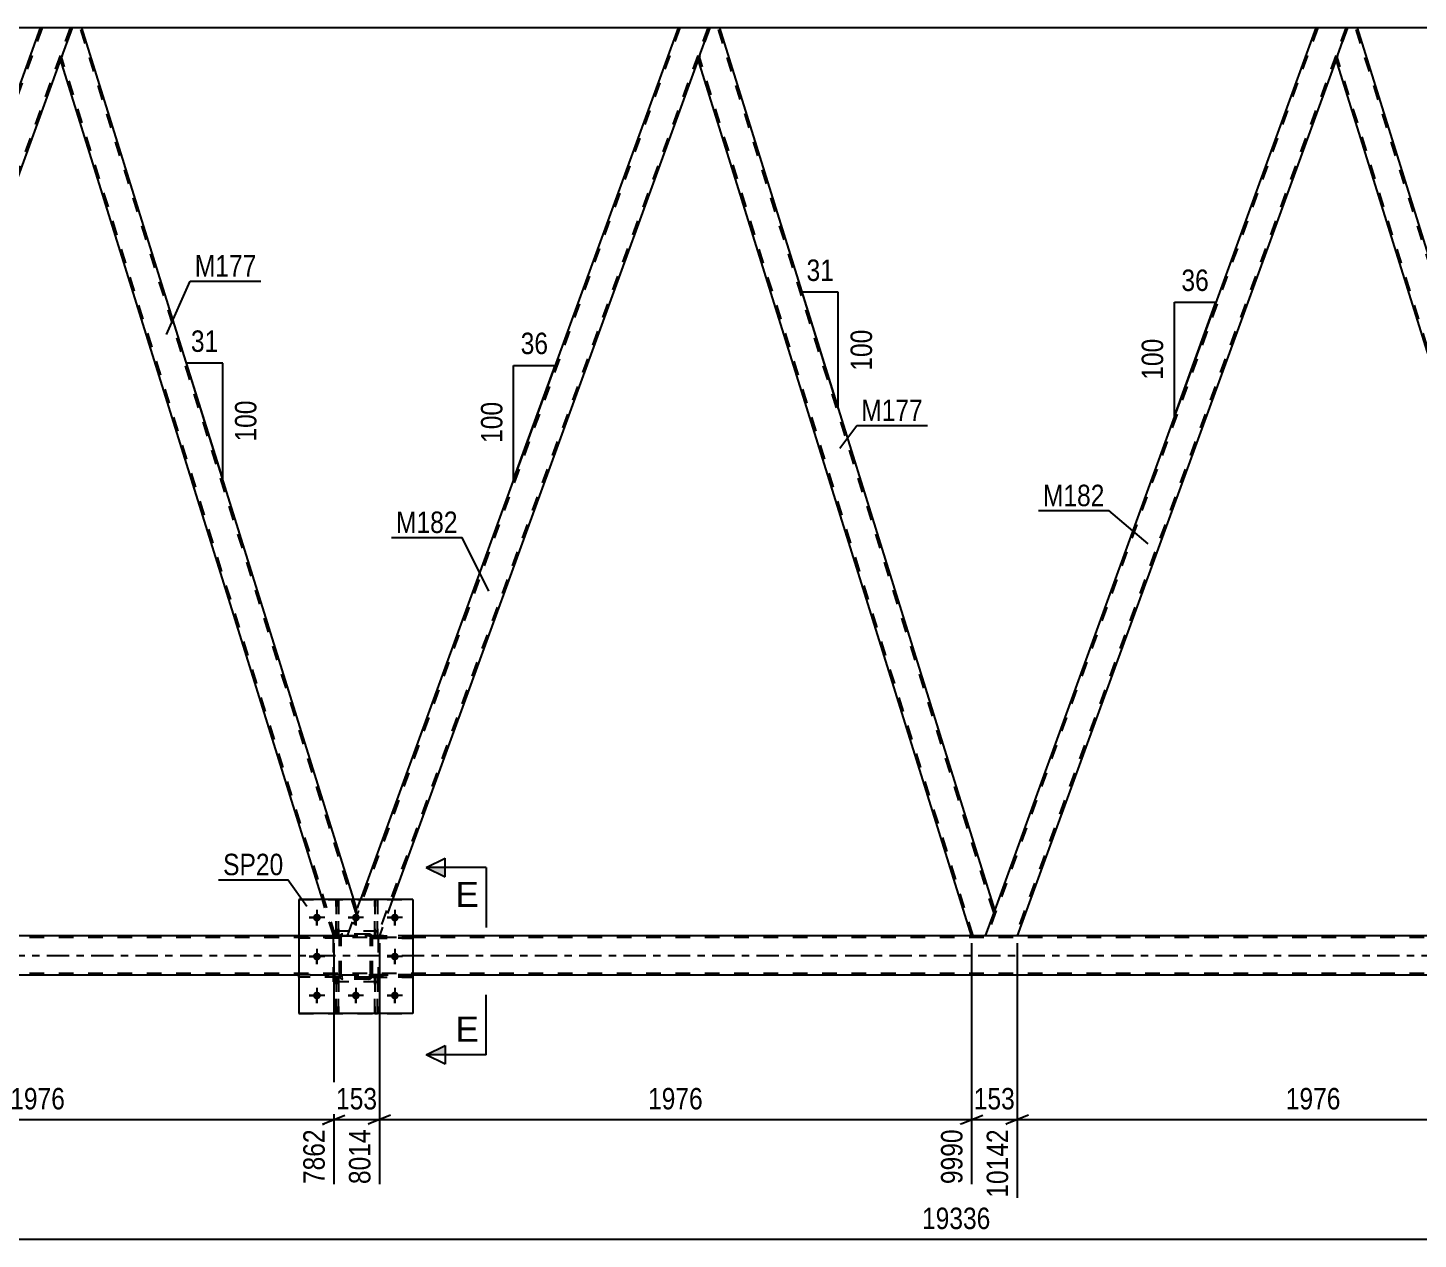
# Model space of a CAD drawing. Header units: millimetres. Extents: x 0 to 841, y 0 to 594.
# Drawn here: x 301.1 to 486.7, y 303.7 to 465.4 of the extents above; entities that cross this region are included whole.
import ezdxf

# ---------------------------------------------------------------- set-up
doc = ezdxf.new("R2010")
doc.units = ezdxf.units.MM
doc.linetypes.add('DXK_LINE_DOT2', pattern=[3.9198, 1.9599, -1.9599])
doc.linetypes.add('DXK_LINE_DOT3', pattern=[5.9187, 2.979, -0.9799, 0.9799, -0.9799])
doc.styles.add('Arial', font='ARIAL.TTF', dxfattribs={"height": 0.2})
doc.styles.add('Arial Narrow', font='ARIALN.TTF', dxfattribs={"height": 0.2})

# ---------------------------------------------------------------- blocks, each defined once
blk = doc.blocks.new('Part-814521622-3712 - 3269')
at = {"color": 2, "linetype": 'Continuous'}
for p, q in [((352.45, 349), (337.25, 349)), ((337.25, 349), (337.25, 333.8)), ((352.45, 349), (352.45, 333.8)), ((352.45, 333.8), (337.25, 333.8))]:
    blk.add_line(p, q, dxfattribs=at)
blk = doc.blocks.new('Part-814521622-3485 - 3269')
at = {"color": 7, "linetype": 'DXK_LINE_DOT2'}
for p, q in [((347.05, 343.84), (347.05, 344.16)), ((347.05, 344.16), (352.45, 344.16)), ((352.45, 343.84), (347.05, 343.84)), ((347.65, 343.84), (347.65, 344.16)), ((352.45, 344.16), (352.45, 343.84))]:
    blk.add_line(p, q, dxfattribs=at)
blk = doc.blocks.new('Part-814521622-3488 - 3269')
at = {"color": 7, "linetype": 'DXK_LINE_DOT2'}
for p, q in [((347.72, 338.64), (347.4, 338.64)), ((347.4, 338.64), (347.4, 333.8)), ((347.4, 338.04), (347.72, 338.04)), ((347.72, 333.8), (347.72, 338.64)), ((347.4, 333.8), (347.72, 333.8))]:
    blk.add_line(p, q, dxfattribs=at)
blk = doc.blocks.new('Part-814521622-3499 - 3269')
at = {"color": 7, "linetype": 'DXK_LINE_DOT2'}
for p, q in [((342.2, 344.16), (342.2, 349)), ((342.2, 349), (342.52, 349)), ((342.52, 349), (342.52, 344.16)), ((342.2, 344.76), (342.52, 344.76)), ((342.52, 344.16), (342.2, 344.16))]:
    blk.add_line(p, q, dxfattribs=at)
blk = doc.blocks.new('Part-814521622-3505 - 3269')
at = {"color": 7, "linetype": 'DXK_LINE_DOT2'}
for p, q in [((352.45, 344.16), (347.05, 344.16)), ((347.05, 344.16), (347.05, 343.84)), ((347.05, 343.84), (352.45, 343.84)), ((347.65, 343.84), (347.65, 344.16)), ((352.45, 343.84), (352.45, 344.16))]:
    blk.add_line(p, q, dxfattribs=at)
blk = doc.blocks.new('Part-814521622-3508 - 3269')
at = {"color": 7, "linetype": 'DXK_LINE_DOT2'}
for p, q in [((352.45, 338.96), (347.05, 338.96)), ((347.05, 338.96), (347.05, 338.64)), ((347.05, 338.64), (352.45, 338.64)), ((347.65, 338.64), (347.65, 338.96)), ((352.45, 338.64), (352.45, 338.96))]:
    blk.add_line(p, q, dxfattribs=at)
blk = doc.blocks.new('Part-814521622-3513 - 3269')
at = {"color": 7, "linetype": 'DXK_LINE_DOT2'}
for p, q in [((347.4, 344.16), (347.4, 349)), ((347.4, 349), (347.72, 349)), ((347.72, 349), (347.72, 344.16)), ((347.4, 344.76), (347.72, 344.76)), ((347.72, 344.16), (347.4, 344.16))]:
    blk.add_line(p, q, dxfattribs=at)
blk = doc.blocks.new('Part-814521622-3521 - 3269')
at = {"color": 7, "linetype": 'DXK_LINE_DOT2'}
for p, q in [((347.05, 338.64), (347.05, 338.96)), ((347.05, 338.96), (352.45, 338.96)), ((352.45, 338.64), (347.05, 338.64)), ((347.65, 338.64), (347.65, 338.96)), ((352.45, 338.96), (352.45, 338.64))]:
    blk.add_line(p, q, dxfattribs=at)
blk = doc.blocks.new('Part-814521622-3524 - 3269')
at = {"color": 7, "linetype": 'DXK_LINE_DOT2'}
for p, q in [((342.65, 344.16), (337.25, 344.16)), ((337.25, 343.84), (337.25, 344.16)), ((342.65, 343.84), (337.25, 343.84)), ((342.05, 343.84), (342.05, 344.16)), ((342.65, 344.16), (342.65, 343.84))]:
    blk.add_line(p, q, dxfattribs=at)
blk = doc.blocks.new('Part-814521622-3532 - 3269')
at = {"color": 7, "linetype": 'DXK_LINE_DOT2'}
for p, q in [((347.85, 344.8), (341.85, 344.8)), ((341.85, 338), (341.85, 344.8)), ((347.85, 338), (347.85, 344.8)), ((347.85, 338), (341.85, 338))]:
    blk.add_line(p, q, dxfattribs=at)
blk = doc.blocks.new('Part-814521622-3565 - 3269')
at = {"color": 7, "linetype": 'DXK_LINE_DOT2'}
for p, q in [((342.65, 338.96), (337.25, 338.96)), ((337.25, 338.64), (337.25, 338.96)), ((342.65, 338.64), (337.25, 338.64)), ((342.05, 338.64), (342.05, 338.96)), ((342.65, 338.96), (342.65, 338.64))]:
    blk.add_line(p, q, dxfattribs=at)
blk = doc.blocks.new('Part-814521622-3568 - 3269')
at = {"color": 7, "linetype": 'DXK_LINE_DOT2'}
for p, q in [((342.2, 349), (342.2, 344.16)), ((342.52, 349), (342.2, 349)), ((342.52, 344.16), (342.52, 349)), ((342.2, 344.76), (342.52, 344.76)), ((342.2, 344.16), (342.52, 344.16))]:
    blk.add_line(p, q, dxfattribs=at)
blk = doc.blocks.new('Part-814521622-3571 - 3269')
at = {"color": 7, "linetype": 'DXK_LINE_DOT2'}
for p, q in [((347.4, 349), (347.4, 344.16)), ((347.72, 349), (347.4, 349)), ((347.72, 344.16), (347.72, 349)), ((347.4, 344.76), (347.72, 344.76)), ((347.4, 344.16), (347.72, 344.16))]:
    blk.add_line(p, q, dxfattribs=at)
blk = doc.blocks.new('Part-814521622-3623 - 3269')
at = {"color": 7, "linetype": 'DXK_LINE_DOT2'}
for p, q in [((342.52, 338.64), (342.2, 338.64)), ((342.2, 338.64), (342.2, 333.8)), ((342.2, 338.04), (342.52, 338.04)), ((342.52, 333.8), (342.52, 338.64)), ((342.2, 333.8), (342.52, 333.8))]:
    blk.add_line(p, q, dxfattribs=at)
blk = doc.blocks.new('Part-814521622-3631 - 3269')
at = {"color": 7, "linetype": 'DXK_LINE_DOT2'}
for p, q in [((473.24, 465.4), (429.12, 344.18)), ((476.99, 465.4), (432.87, 344.18)), ((477.24, 465.4), (475.7, 461.15)), ((430.13, 347.65), (428.87, 344.18)), ((433.12, 344.18), (428.87, 344.18))]:
    blk.add_line(p, q, dxfattribs=at)
at = {"color": 2, "linetype": 'Continuous'}
for p, q in [((472.99, 465.4), (430.13, 347.65)), ((477.24, 465.4), (472.99, 465.4)), ((475.7, 461.15), (433.12, 344.18))]:
    blk.add_line(p, q, dxfattribs=at)
blk = doc.blocks.new('Part-814521622-3636 - 3269')
at = {"color": 2, "linetype": 'Continuous'}
for p, q in [((475.7, 461.15), (477.24, 465.4)), ((478.56, 465.4), (477.24, 465.4)), ((515.26, 347.65), (478.56, 465.4)), ((512.16, 344.18), (475.7, 461.15)), ((515.26, 347.65), (514.99, 346.91)), ((514.99, 346.91), (514, 344.18))]:
    blk.add_line(p, q, dxfattribs=at)
at = {"color": 7, "linetype": 'DXK_LINE_DOT2'}
for p, q in [((515.13, 347.28), (478.31, 465.4)), ((512.41, 344.18), (475.83, 461.52)), ((514, 344.18), (512.16, 344.18))]:
    blk.add_line(p, q, dxfattribs=at)
blk = doc.blocks.new('Bolt-814521622-3637 - 3269')
at = {"color": 1, "linetype": 'Continuous'}
for p, q in [((339.65, 347.64), (339.65, 346.95)), ((344.85, 347.64), (344.85, 346.95)), ((350.05, 347.64), (350.05, 346.95)), ((338.61, 346.6), (339.3, 346.6)), ((339.65, 345.56), (339.65, 346.26)), ((340.69, 346.6), (340, 346.6)), ((343.81, 346.6), (344.5, 346.6)), ((344.85, 345.56), (344.85, 346.26)), ((345.89, 346.6), (345.2, 346.6)), ((349.01, 346.6), (349.7, 346.6)), ((350.05, 345.56), (350.05, 346.26)), ((351.09, 346.6), (350.4, 346.6)), ((339.65, 342.44), (339.65, 341.75)), ((350.05, 342.44), (350.05, 341.75)), ((338.61, 341.4), (339.3, 341.4)), ((339.65, 340.36), (339.65, 341.06)), ((340.69, 341.4), (340, 341.4)), ((349.01, 341.4), (349.7, 341.4)), ((350.05, 340.36), (350.05, 341.06)), ((351.09, 341.4), (350.4, 341.4)), ((338.61, 336.2), (339.3, 336.2)), ((339.65, 337.24), (339.65, 336.55)), ((340.69, 336.2), (340, 336.2)), ((343.81, 336.2), (344.5, 336.2)), ((344.85, 337.24), (344.85, 336.55)), ((345.89, 336.2), (345.2, 336.2)), ((349.01, 336.2), (349.7, 336.2)), ((350.05, 337.24), (350.05, 336.55)), ((351.09, 336.2), (350.4, 336.2)), ((339.65, 335.16), (339.65, 335.86)), ((344.85, 335.16), (344.85, 335.86)), ((350.05, 335.16), (350.05, 335.86))]:
    blk.add_line(p, q, dxfattribs=at)
blk = doc.blocks.new('Bolt-814521622-3648 - 3269')
at = {"linetype": 'Continuous'}
for points in [[(340.17, 346.6, -1), (339.13, 346.6, -1)], [(345.37, 346.6, -1), (344.33, 346.6, -1)], [(350.57, 346.6, -1), (349.53, 346.6, -1)], [(340.17, 341.4, -1), (339.13, 341.4, -1)], [(350.57, 341.4, -1), (349.53, 341.4, -1)], [(340.17, 336.2, -1), (339.13, 336.2, -1)], [(345.37, 336.2, -1), (344.33, 336.2, -1)], [(350.57, 336.2, -1), (349.53, 336.2, -1)]]:
    blk.add_hatch(color=1, dxfattribs=at).paths.add_polyline_path(points)
at = {"color": 1, "linetype": 'Continuous'}
for p, q in [((339.65, 347.64), (339.65, 345.56)), ((344.85, 347.64), (344.85, 345.56)), ((350.05, 347.64), (350.05, 345.56)), ((340.69, 346.6), (338.61, 346.6)), ((345.89, 346.6), (343.81, 346.6)), ((351.09, 346.6), (349.01, 346.6)), ((339.65, 342.44), (339.65, 340.36)), ((350.05, 342.44), (350.05, 340.36)), ((340.69, 341.4), (338.61, 341.4)), ((351.09, 341.4), (349.01, 341.4)), ((340.69, 336.2), (338.61, 336.2)), ((339.65, 337.24), (339.65, 335.16)), ((345.89, 336.2), (343.81, 336.2)), ((344.85, 337.24), (344.85, 335.16)), ((351.09, 336.2), (349.01, 336.2)), ((350.05, 337.24), (350.05, 335.16))]:
    blk.add_line(p, q, dxfattribs=at)
blk = doc.blocks.new('Part-814521622-3675 - 3269')
at = {"color": 7, "linetype": 'DXK_LINE_DOT2'}
for p, q in [((732.65, 465.4), (217.58, 465.4)), ((308.29, 465.4), (302.72, 465.4)), ((393.43, 465.4), (387.85, 465.4)), ((478.56, 465.4), (472.99, 465.4))]:
    blk.add_line(p, q, dxfattribs=at)
at = {"color": 2, "linetype": 'Continuous'}
for p, q in [((302.72, 465.4), (223.16, 465.4)), ((387.85, 465.4), (308.29, 465.4)), ((472.99, 465.4), (393.43, 465.4)), ((558.12, 465.4), (478.56, 465.4))]:
    blk.add_line(p, q, dxfattribs=at)
blk = doc.blocks.new('Part-814521622-3680 - 3269')
at = {"color": 2, "linetype": 'Continuous'}
for p, q in [((306.97, 465.4), (305.43, 461.15)), ((308.29, 465.4), (306.97, 465.4)), ((344.57, 349), (308.29, 465.4)), ((340.38, 349), (305.43, 461.15))]:
    blk.add_line(p, q, dxfattribs=at)
at = {"color": 7, "linetype": 'DXK_LINE_DOT2'}
for p, q in [((344.86, 347.28), (308.04, 465.4)), ((342.14, 344.18), (305.56, 461.52)), ((341.89, 344.18), (340.38, 349)), ((344.99, 347.65), (344.57, 349)), ((343.73, 344.18), (344.99, 347.65)), ((341.89, 344.18), (343.73, 344.18))]:
    blk.add_line(p, q, dxfattribs=at)
blk = doc.blocks.new('Part-814521622-3685 - 3269')
at = {"color": 7, "linetype": 'DXK_LINE_DOT2'}
for p, q in [((302.97, 465.4), (258.85, 344.18)), ((306.72, 465.4), (262.6, 344.18)), ((306.97, 465.4), (305.43, 461.15)), ((259.86, 347.65), (258.6, 344.18)), ((262.85, 344.18), (258.6, 344.18))]:
    blk.add_line(p, q, dxfattribs=at)
at = {"color": 2, "linetype": 'Continuous'}
for p, q in [((302.72, 465.4), (259.86, 347.65)), ((306.97, 465.4), (302.72, 465.4)), ((305.43, 461.15), (262.85, 344.18))]:
    blk.add_line(p, q, dxfattribs=at)
blk = doc.blocks.new('Part-814521622-3693 - 3269')
at = {"color": 7, "linetype": 'DXK_LINE_DOT2'}
for p, q in [((342.2, 333.8), (342.2, 338.64)), ((342.2, 338.64), (342.52, 338.64)), ((342.2, 338.04), (342.52, 338.04)), ((342.52, 338.64), (342.52, 333.8)), ((342.52, 333.8), (342.2, 333.8))]:
    blk.add_line(p, q, dxfattribs=at)
blk = doc.blocks.new('Part-814521622-3694 - 3269')
at = {"color": 7, "linetype": 'DXK_LINE_DOT2'}
for p, q in [((347.4, 333.8), (347.4, 338.64)), ((347.4, 338.64), (347.72, 338.64)), ((347.4, 338.04), (347.72, 338.04)), ((347.72, 338.64), (347.72, 333.8)), ((347.72, 333.8), (347.4, 333.8))]:
    blk.add_line(p, q, dxfattribs=at)
blk = doc.blocks.new('Part-814521622-3701 - 3269')
at = {"color": 7, "linetype": 'DXK_LINE_DOT2'}
for p, q in [((342.65, 344.16), (337.25, 344.16)), ((337.25, 344.16), (337.25, 343.84)), ((342.65, 343.84), (337.25, 343.84)), ((342.05, 343.84), (342.05, 344.16)), ((342.65, 343.84), (342.65, 344.16))]:
    blk.add_line(p, q, dxfattribs=at)
blk = doc.blocks.new('Part-814521622-3702 - 3269')
at = {"color": 7, "linetype": 'DXK_LINE_DOT2'}
for p, q in [((342.65, 338.96), (337.25, 338.96)), ((337.25, 338.96), (337.25, 338.64)), ((342.65, 338.64), (337.25, 338.64)), ((342.05, 338.64), (342.05, 338.96)), ((342.65, 338.64), (342.65, 338.96))]:
    blk.add_line(p, q, dxfattribs=at)
blk = doc.blocks.new('Part-814521622-3722 - 3269')
at = {"color": 7, "linetype": 'DXK_LINE_DOT2'}
for p, q in [((342.65, 343.92), (342.68, 344.11)), ((342.68, 344.11), (342.65, 343.92)), ((342.65, 338.88), (342.65, 343.92)), ((342.89, 343.92), (342.91, 344.02)), ((342.89, 338.88), (342.89, 343.92)), ((342.91, 344.02), (342.96, 344.09)), ((342.94, 344.37), (343.13, 344.4)), ((343.13, 344.4), (342.94, 344.37)), ((342.96, 344.09), (343.04, 344.15)), ((343.04, 344.15), (343.13, 344.16)), ((346.57, 344.4), (343.13, 344.4)), ((343.13, 344.16), (346.57, 344.16)), ((346.57, 344.4), (346.75, 344.37)), ((346.75, 344.37), (346.57, 344.4)), ((346.57, 344.16), (346.66, 344.15)), ((346.66, 344.15), (346.74, 344.09)), ((346.74, 344.09), (346.79, 344.02)), ((346.79, 344.02), (346.81, 343.92)), ((346.81, 338.88), (346.81, 343.92)), ((347.01, 344.11), (347.05, 343.92)), ((347.05, 343.92), (347.01, 344.11)), ((347.05, 338.88), (347.05, 343.92)), ((342.68, 338.7), (342.65, 338.88)), ((342.65, 338.88), (342.68, 338.7)), ((342.91, 338.79), (342.89, 338.88)), ((342.96, 338.71), (342.91, 338.79)), ((343.13, 338.4), (342.94, 338.44)), ((342.94, 338.44), (343.13, 338.4)), ((343.04, 338.66), (342.96, 338.71)), ((343.13, 338.64), (343.04, 338.66)), ((346.57, 338.64), (343.13, 338.64)), ((346.57, 338.4), (343.13, 338.4)), ((346.66, 338.66), (346.57, 338.64)), ((346.75, 338.44), (346.57, 338.4)), ((346.57, 338.4), (346.75, 338.44)), ((346.74, 338.71), (346.66, 338.66)), ((346.79, 338.79), (346.74, 338.71)), ((346.81, 338.88), (346.79, 338.79)), ((347.05, 338.88), (347.01, 338.7)), ((347.01, 338.7), (347.05, 338.88))]:
    blk.add_line(p, q, dxfattribs=at)
at = {"color": 7, "linetype": 'DXK_LINE_DOT3'}
blk.add_line((344.85, 341.4), (344.85, 341.4), dxfattribs=at)
at = {"color": 7, "linetype": 'DXK_LINE_DOT2'}
for centre, start, end in [((343.13, 343.92), 112.5, 157.5), ((343.13, 343.92), 112.5, 157.5), ((346.57, 343.92), 22.5, 67.5), ((346.57, 343.92), 22.5, 67.5), ((343.13, 338.88), 202.5, 247.5), ((343.13, 338.88), 202.5, 247.5), ((346.57, 338.88), 292.5, 337.5), ((346.57, 338.88), 292.5, 337.5)]:
    blk.add_arc(centre, 0.48, start, end, dxfattribs=at)
blk = doc.blocks.new('Part-814521622-3737 - 3269')
at = {"color": 2, "linetype": 'Continuous'}
for p, q in [((390.56, 461.15), (392.11, 465.4)), ((393.43, 465.4), (392.11, 465.4)), ((430.13, 347.65), (393.43, 465.4)), ((427.02, 344.18), (390.56, 461.15)), ((430.13, 347.65), (429.86, 346.91)), ((429.86, 346.91), (428.87, 344.18))]:
    blk.add_line(p, q, dxfattribs=at)
at = {"color": 7, "linetype": 'DXK_LINE_DOT2'}
for p, q in [((429.99, 347.28), (393.18, 465.4)), ((427.27, 344.18), (390.7, 461.52)), ((428.87, 344.18), (427.02, 344.18))]:
    blk.add_line(p, q, dxfattribs=at)
blk = doc.blocks.new('Part-814521622-3742 - 3269')
at = {"color": 7, "linetype": 'DXK_LINE_DOT2'}
for p, q in [((388.11, 465.4), (343.99, 344.18)), ((391.85, 465.4), (347.73, 344.18)), ((392.11, 465.4), (390.56, 461.15)), ((343.73, 344.18), (345.49, 349)), ((349.74, 349), (347.99, 344.18)), ((347.99, 344.18), (343.73, 344.18))]:
    blk.add_line(p, q, dxfattribs=at)
at = {"color": 2, "linetype": 'Continuous'}
for p, q in [((387.85, 465.4), (345.49, 349)), ((392.11, 465.4), (387.85, 465.4)), ((390.56, 461.15), (349.74, 349))]:
    blk.add_line(p, q, dxfattribs=at)
blk = doc.blocks.new('Part-814521622-3747 - 3269')
at = {"color": 7, "linetype": 'DXK_LINE_DOT2'}
for p, q in [((742.25, 343.94), (66.87, 343.94)), ((352.45, 344.18), (337.25, 344.18)), ((742.25, 339.14), (66.87, 339.14)), ((607.85, 338.9), (337.25, 338.9)), ((352.45, 338.9), (337.25, 338.9))]:
    blk.add_line(p, q, dxfattribs=at)
at = {"color": 2, "linetype": 'Continuous'}
for p, q in [((337.25, 344.18), (182.18, 344.18)), ((592.65, 344.18), (352.45, 344.18)), ((337.25, 338.9), (182.18, 338.9)), ((592.65, 338.9), (352.45, 338.9))]:
    blk.add_line(p, q, dxfattribs=at)
at = {"color": 7, "linetype": 'DXK_LINE_DOT3'}
blk.add_line((66.87, 341.54), (742.25, 341.54), dxfattribs=at)
blk = doc.blocks.new('Part-814521622-3749 - 3269')
at = {"color": 7, "linetype": 'DXK_LINE_DOT2'}
for p, q in [((337.25, 349), (352.45, 349)), ((337.25, 349), (337.25, 333.8)), ((352.45, 349), (352.45, 333.8)), ((337.25, 333.8), (352.45, 333.8))]:
    blk.add_line(p, q, dxfattribs=at)
blk = doc.blocks.new('Part-814521622-3750 - 3269')
at = {"color": 7, "linetype": 'DXK_LINE_DOT2'}
for p, q in [((342.65, 343.92), (342.68, 344.11)), ((342.68, 344.11), (342.65, 343.92)), ((342.65, 338.88), (342.65, 343.92)), ((342.89, 343.92), (342.91, 344.02)), ((342.89, 338.88), (342.89, 343.92)), ((342.91, 344.02), (342.96, 344.09)), ((342.94, 344.37), (343.13, 344.4)), ((343.13, 344.4), (342.94, 344.37)), ((342.96, 344.09), (343.04, 344.15)), ((343.04, 344.15), (343.13, 344.16)), ((346.57, 344.4), (343.13, 344.4)), ((343.13, 344.16), (346.57, 344.16)), ((346.57, 344.4), (346.75, 344.37)), ((346.75, 344.37), (346.57, 344.4)), ((346.57, 344.16), (346.66, 344.15)), ((346.66, 344.15), (346.74, 344.09)), ((346.74, 344.09), (346.79, 344.02)), ((346.79, 344.02), (346.81, 343.92)), ((346.81, 338.88), (346.81, 343.92)), ((347.01, 344.11), (347.05, 343.92)), ((347.05, 343.92), (347.01, 344.11)), ((347.05, 338.88), (347.05, 343.92)), ((342.68, 338.7), (342.65, 338.88)), ((342.65, 338.88), (342.68, 338.7)), ((342.91, 338.79), (342.89, 338.88)), ((342.96, 338.71), (342.91, 338.79)), ((343.13, 338.4), (342.94, 338.44)), ((342.94, 338.44), (343.13, 338.4)), ((343.04, 338.66), (342.96, 338.71)), ((343.13, 338.64), (343.04, 338.66)), ((346.57, 338.64), (343.13, 338.64)), ((346.57, 338.4), (343.13, 338.4)), ((346.66, 338.66), (346.57, 338.64)), ((346.75, 338.44), (346.57, 338.4)), ((346.57, 338.4), (346.75, 338.44)), ((346.74, 338.71), (346.66, 338.66)), ((346.79, 338.79), (346.74, 338.71)), ((346.81, 338.88), (346.79, 338.79)), ((347.05, 338.88), (347.01, 338.7)), ((347.01, 338.7), (347.05, 338.88))]:
    blk.add_line(p, q, dxfattribs=at)
at = {"color": 7, "linetype": 'DXK_LINE_DOT3'}
blk.add_line((344.85, 341.4), (344.85, 341.4), dxfattribs=at)
at = {"color": 7, "linetype": 'DXK_LINE_DOT2'}
for centre, start, end in [((343.13, 343.92), 112.5, 157.5), ((343.13, 343.92), 112.5, 157.5), ((346.57, 343.92), 22.5, 67.5), ((346.57, 343.92), 22.5, 67.5), ((343.13, 338.88), 202.5, 247.5), ((343.13, 338.88), 202.5, 247.5), ((346.57, 338.88), 292.5, 337.5), ((346.57, 338.88), 292.5, 337.5)]:
    blk.add_arc(centre, 0.48, start, end, dxfattribs=at)
blk = doc.blocks.new('Part-814521622-3751 - 3269')
at = {"color": 7, "linetype": 'DXK_LINE_DOT2'}
for p, q in [((347.85, 344.8), (341.85, 344.8)), ((341.85, 338), (341.85, 344.8)), ((347.85, 338), (347.85, 344.8)), ((347.85, 338), (341.85, 338))]:
    blk.add_line(p, q, dxfattribs=at)
blk = doc.blocks.new('StraightDimension-814521622-4407 - 3269')
at = {"color": 7, "linetype": 'Continuous'}
for p, q in [((427.02, 343.18), (427.02, 311.02)), ((433.12, 343.18), (433.12, 309.2)), ((425.52, 319.04), (428.52, 320.24)), ((427.02, 319.64), (433.12, 319.64)), ((434.62, 320.24), (431.62, 319.04))]:
    blk.add_line(p, q, dxfattribs=at)
at = {"color": 0}
blk.add_wipeout([(433.41, 320.39), (433.41, 324.59), (426.73, 324.59), (426.73, 320.39)], dxfattribs=at)
at = {"color": 0, "linetype": 'Continuous'}
blk.add_wipeout([(432.52, 318.94), (428.32, 318.94), (428.32, 308.6), (432.52, 308.6)], dxfattribs=at)
at = {"color": 3, "style": 'Arial Narrow'}
blk.add_text('153', height=2.863, dxfattribs=at).set_placement((427.33, 320.99))
at = {"color": 3, "linetype": 'Continuous', "style": 'Arial Narrow'}
blk.add_text('10142', height=2.863, rotation=90.0002, dxfattribs=at).set_placement((431.92, 309.2))
blk = doc.blocks.new('StraightDimension-814521622-4563 - 3269')
at = {"color": 7, "linetype": 'Continuous'}
blk.add_line((56.01, 303.66), (793.98, 303.66), dxfattribs=at)
at = {"color": 0}
blk.add_wipeout([(430.16, 304.41), (430.16, 308.61), (419.82, 308.61), (419.82, 304.41)], dxfattribs=at)
at = {"color": 3, "style": 'Arial Narrow'}
blk.add_text('19336', height=2.863, dxfattribs=at).set_placement((420.42, 305.01))
blk = doc.blocks.new('AngleDimension-814521622-3839 - 3269')
at = {"color": 7, "linetype": 'Continuous'}
for p, q in [((454.11, 428.76), (459.65, 428.76)), ((454.11, 413.54), (459.65, 428.76)), ((454.11, 413.54), (454.11, 428.76)), ((454.46, 414.49), (459.65, 428.76))]:
    blk.add_line(p, q, dxfattribs=at)
at = {"color": 0}
for points in [[(459.31, 429.66), (459.31, 433.86), (454.45, 433.86), (454.45, 429.66)], [(453.21, 424.49), (449.01, 424.49), (449.01, 417.81), (453.21, 417.81)]]:
    blk.add_wipeout(points, dxfattribs=at)
at = {"color": 3, "style": 'Arial Narrow'}
blk.add_text('36', height=2.863, dxfattribs=at).set_placement((455.05, 430.26))
blk.add_text('100', height=2.863, rotation=90.0002, dxfattribs=at).set_placement((452.61, 418.41))
blk = doc.blocks.new('AngleDimension-814521622-3853 - 3269')
at = {"color": 7, "linetype": 'Continuous'}
for p, q in [((407.29, 420.92), (404.43, 430.1)), ((409.25, 430.1), (404.43, 430.1)), ((409.25, 414.63), (404.43, 430.1)), ((409.25, 414.63), (409.25, 430.1))]:
    blk.add_line(p, q, dxfattribs=at)
at = {"color": 0}
for points in [[(409.27, 431), (409.27, 435.2), (404.41, 435.2), (404.41, 431)], [(414.35, 425.71), (410.15, 425.71), (410.15, 419.02), (414.35, 419.02)]]:
    blk.add_wipeout(points, dxfattribs=at)
at = {"color": 3, "style": 'Arial Narrow'}
blk.add_text('31', height=2.863, dxfattribs=at).set_placement((405.01, 431.6))
blk.add_text('100', height=2.863, rotation=90.0002, dxfattribs=at).set_placement((413.75, 419.62))
blk = doc.blocks.new('AngleDimension-814521622-3867 - 3269')
at = {"color": 7, "linetype": 'Continuous'}
for p, q in [((365.91, 420.33), (371.45, 420.33)), ((365.91, 405.11), (371.45, 420.33)), ((365.91, 405.11), (365.91, 420.33)), ((369.62, 415.31), (371.45, 420.33))]:
    blk.add_line(p, q, dxfattribs=at)
at = {"color": 0}
for points in [[(371.11, 421.23), (371.11, 425.43), (366.25, 425.43), (366.25, 421.23)], [(365.01, 416.07), (360.81, 416.07), (360.81, 409.38), (365.01, 409.38)]]:
    blk.add_wipeout(points, dxfattribs=at)
at = {"color": 3, "style": 'Arial Narrow'}
blk.add_text('36', height=2.863, dxfattribs=at).set_placement((366.85, 421.83))
blk.add_text('100', height=2.863, rotation=90.0002, dxfattribs=at).set_placement((364.41, 409.98))
blk = doc.blocks.new('AngleDimension-814521622-3881 - 3269')
at = {"color": 7, "linetype": 'Continuous'}
for p, q in [((325.55, 410.03), (322.25, 420.63)), ((327.07, 420.63), (322.25, 420.63)), ((327.07, 405.17), (322.25, 420.63)), ((327.07, 405.17), (327.07, 420.63))]:
    blk.add_line(p, q, dxfattribs=at)
at = {"color": 0}
for points in [[(327.09, 421.53), (327.09, 425.73), (322.23, 425.73), (322.23, 421.53)], [(332.17, 416.24), (327.97, 416.24), (327.97, 409.56), (332.17, 409.56)]]:
    blk.add_wipeout(points, dxfattribs=at)
at = {"color": 3, "style": 'Arial Narrow'}
blk.add_text('31', height=2.863, dxfattribs=at).set_placement((322.83, 422.13))
blk.add_text('100', height=2.863, rotation=90.0002, dxfattribs=at).set_placement((331.57, 410.16))
blk = doc.blocks.new('StraightDimension-814521622-4350 - 3269')
at = {"color": 7, "linetype": 'Continuous'}
for p, q in [((262.85, 343.18), (262.85, 311.02)), ((341.89, 343.18), (341.89, 311.02)), ((264.35, 320.24), (261.35, 319.04)), ((262.85, 319.64), (341.89, 319.64)), ((340.39, 319.04), (343.39, 320.24))]:
    blk.add_line(p, q, dxfattribs=at)
at = {"color": 0}
blk.add_wipeout([(306.63, 320.39), (306.63, 324.59), (298.11, 324.59), (298.11, 320.39)], dxfattribs=at)
at = {"color": 0, "linetype": 'Continuous'}
blk.add_wipeout([(341.29, 318.94), (337.09, 318.94), (337.09, 310.42), (341.29, 310.42)], dxfattribs=at)
at = {"color": 3, "style": 'Arial Narrow'}
blk.add_text('1976', height=2.863, dxfattribs=at).set_placement((298.71, 320.99))
at = {"color": 3, "linetype": 'Continuous', "style": 'Arial Narrow'}
blk.add_text('7862', height=2.863, rotation=90.0002, dxfattribs=at).set_placement((340.69, 311.02))
blk = doc.blocks.new('StraightDimension-814521622-4369 - 3269')
at = {"color": 7, "linetype": 'Continuous'}
for p, q in [((341.89, 343.18), (341.89, 311.02)), ((347.99, 343.18), (347.99, 311.02)), ((340.39, 319.04), (343.39, 320.24)), ((341.89, 319.64), (347.99, 319.64)), ((349.49, 320.24), (346.49, 319.04))]:
    blk.add_line(p, q, dxfattribs=at)
at = {"color": 0}
blk.add_wipeout([(348.28, 320.39), (348.28, 324.59), (341.6, 324.59), (341.6, 320.39)], dxfattribs=at)
at = {"color": 0, "linetype": 'Continuous'}
blk.add_wipeout([(347.39, 318.94), (343.19, 318.94), (343.19, 310.42), (347.39, 310.42)], dxfattribs=at)
at = {"color": 3, "style": 'Arial Narrow'}
blk.add_text('153', height=2.863, dxfattribs=at).set_placement((342.2, 320.99))
at = {"color": 3, "linetype": 'Continuous', "style": 'Arial Narrow'}
blk.add_text('8014', height=2.863, rotation=90.0002, dxfattribs=at).set_placement((346.79, 311.02))
blk = doc.blocks.new('StraightDimension-814521622-4388 - 3269')
at = {"color": 7, "linetype": 'Continuous'}
for p, q in [((347.99, 343.18), (347.99, 311.02)), ((427.02, 343.18), (427.02, 311.02)), ((349.49, 320.24), (346.49, 319.04)), ((347.99, 319.64), (427.02, 319.64)), ((425.52, 319.04), (428.52, 320.24))]:
    blk.add_line(p, q, dxfattribs=at)
at = {"color": 0}
blk.add_wipeout([(391.76, 320.39), (391.76, 324.59), (383.25, 324.59), (383.25, 320.39)], dxfattribs=at)
at = {"color": 0, "linetype": 'Continuous'}
blk.add_wipeout([(426.42, 318.94), (422.22, 318.94), (422.22, 310.42), (426.42, 310.42)], dxfattribs=at)
at = {"color": 3, "style": 'Arial Narrow'}
blk.add_text('1976', height=2.863, dxfattribs=at).set_placement((383.85, 320.99))
at = {"color": 3, "linetype": 'Continuous', "style": 'Arial Narrow'}
blk.add_text('9990', height=2.863, rotation=90.0002, dxfattribs=at).set_placement((425.82, 311.02))
blk = doc.blocks.new('StraightDimension-814521622-4426 - 3269')
at = {"color": 7, "linetype": 'Continuous'}
for p, q in [((433.12, 343.18), (433.12, 309.2)), ((512.16, 343.18), (512.16, 309.2)), ((434.62, 320.24), (431.62, 319.04)), ((433.12, 319.64), (512.16, 319.64)), ((510.66, 319.04), (513.66, 320.24))]:
    blk.add_line(p, q, dxfattribs=at)
at = {"color": 0}
blk.add_wipeout([(476.9, 320.39), (476.9, 324.59), (468.38, 324.59), (468.38, 320.39)], dxfattribs=at)
at = {"color": 0, "linetype": 'Continuous'}
blk.add_wipeout([(511.56, 318.94), (507.36, 318.94), (507.36, 308.6), (511.56, 308.6)], dxfattribs=at)
at = {"color": 3, "style": 'Arial Narrow'}
blk.add_text('1976', height=2.863, dxfattribs=at).set_placement((468.98, 320.99))
at = {"color": 3, "linetype": 'Continuous', "style": 'Arial Narrow'}
blk.add_text('12118', height=2.863, rotation=90.0002, dxfattribs=at).set_placement((510.96, 309.2))
blk = doc.blocks.new('SectionMark-814521622-4889 - 3269')
at = {"linetype": 'Continuous'}
for points in [[(356.75, 353.28), (356.75, 352.03), (354.25, 353.28)], [(356.75, 329.53), (356.75, 328.28), (354.25, 328.28)]]:
    blk.add_hatch(color=6, dxfattribs=at).paths.add_polyline_path(points)
at = {"color": 6, "linetype": 'Continuous'}
for p, q in [((354.25, 353.28), (356.75, 354.53)), ((356.75, 352.03), (356.75, 354.53)), ((362.25, 353.28), (354.25, 353.28)), ((354.25, 353.28), (356.75, 352.03)), ((362.25, 353.28), (362.25, 345.28)), ((362.25, 328.28), (362.25, 336.28)), ((354.25, 328.28), (356.75, 329.53)), ((356.75, 329.53), (356.75, 327.03)), ((362.25, 328.28), (354.25, 328.28)), ((356.75, 327.03), (354.25, 328.28))]:
    blk.add_line(p, q, dxfattribs=at)
at = {"color": 0, "linetype": 'Continuous'}
for points in [[(361.25, 348.03), (361.25, 351.53), (358.14, 351.53), (358.14, 348.03)], [(361.25, 330.03), (361.25, 333.53), (358.14, 333.53), (358.14, 330.03)]]:
    blk.add_wipeout(points, dxfattribs=at)
at = {"color": 3, "linetype": 'Continuous', "style": 'Arial'}
for p in [(358.14, 348.03), (358.14, 330.03)]:
    blk.add_text('E', height=3.34, dxfattribs=at).set_placement(p)
blk = doc.blocks.new('Mark-814521622-3738 - 3269')
at = {"color": 0}
blk.add_wipeout([(358.43, 397.95), (358.43, 400.95), (350.21, 400.95), (350.21, 397.95)], dxfattribs=at)
blk.add_wipeout([(358.43, 397.95), (358.43, 400.95), (350.21, 400.95), (350.21, 397.95)], dxfattribs=at)
at = {"color": 30, "linetype": 'Continuous'}
for p in [(349.61, 397.35), (362.61, 390.19)]:
    blk.add_line(p, (359.03, 397.35), dxfattribs=at)
at = {"color": 3, "style": 'Arial Narrow'}
blk.add_text('M182', height=2.863, dxfattribs=at).set_placement((350.21, 397.95))
blk = doc.blocks.new('Mark-814521622-3627 - 3269')
at = {"color": 0}
blk.add_wipeout([(444.78, 401.53), (444.78, 404.53), (436.56, 404.53), (436.56, 401.53)], dxfattribs=at)
blk.add_wipeout([(444.78, 401.53), (444.78, 404.53), (436.56, 404.53), (436.56, 401.53)], dxfattribs=at)
at = {"color": 30, "linetype": 'Continuous'}
for p in [(435.96, 400.93), (450.63, 396.48)]:
    blk.add_line(p, (445.38, 400.93), dxfattribs=at)
at = {"color": 3, "style": 'Arial Narrow'}
blk.add_text('M182', height=2.863, dxfattribs=at).set_placement((436.56, 401.53))
blk = doc.blocks.new('Mark-814521622-3676 - 3269')
at = {"color": 0}
blk.add_wipeout([(331.57, 432.19), (331.57, 435.19), (323.35, 435.19), (323.35, 432.19)], dxfattribs=at)
blk.add_wipeout([(331.57, 432.19), (331.57, 435.19), (323.35, 435.19), (323.35, 432.19)], dxfattribs=at)
at = {"color": 30, "linetype": 'Continuous'}
for p, q in [((319.57, 424.47), (322.75, 431.59)), ((322.75, 431.59), (332.17, 431.59))]:
    blk.add_line(p, q, dxfattribs=at)
at = {"color": 3, "style": 'Arial Narrow'}
blk.add_text('M177', height=2.863, dxfattribs=at).set_placement((323.35, 432.19))
blk = doc.blocks.new('Mark-814521622-3708 - 3269')
at = {"color": 0}
blk.add_wipeout([(335.17, 352.26), (335.17, 355.26), (327.13, 355.26), (327.13, 352.26)], dxfattribs=at)
blk.add_wipeout([(335.17, 352.26), (335.17, 355.26), (327.13, 355.26), (327.13, 352.26)], dxfattribs=at)
at = {"color": 30, "linetype": 'Continuous'}
for p in [(326.53, 351.66), (338.3, 348.08)]:
    blk.add_line(p, (335.77, 351.66), dxfattribs=at)
at = {"color": 3, "style": 'Arial Narrow'}
blk.add_text('SP20', height=2.863, dxfattribs=at).set_placement((327.13, 352.26))
blk = doc.blocks.new('Mark-814521622-3733 - 3269')
at = {"color": 0}
blk.add_wipeout([(420.54, 412.9), (420.54, 415.9), (412.31, 415.9), (412.31, 412.9)], dxfattribs=at)
blk.add_wipeout([(420.54, 412.9), (420.54, 415.9), (412.31, 415.9), (412.31, 412.9)], dxfattribs=at)
at = {"color": 30, "linetype": 'Continuous'}
for p, q in [((409.46, 409.27), (411.71, 412.3)), ((411.71, 412.3), (421.14, 412.3))]:
    blk.add_line(p, q, dxfattribs=at)
at = {"color": 3, "style": 'Arial Narrow'}
blk.add_text('M177', height=2.863, dxfattribs=at).set_placement((412.31, 412.9))

msp = doc.modelspace()

# ---------------------------------------------------------------- block references
for name in ['Part-814521622-3675 - 3269', 'Part-814521622-3685 - 3269', 'Part-814521622-3680 - 3269', 'Part-814521622-3742 - 3269', 'Part-814521622-3737 - 3269', 'Part-814521622-3631 - 3269', 'Part-814521622-3636 - 3269', 'Part-814521622-3712 - 3269', 'Part-814521622-3749 - 3269', 'Part-814521622-3499 - 3269', 'Part-814521622-3568 - 3269', 'Part-814521622-3513 - 3269', 'Part-814521622-3571 - 3269', 'Bolt-814521622-3637 - 3269', 'Bolt-814521622-3648 - 3269', 'Part-814521622-3747 - 3269', 'Part-814521622-3524 - 3269', 'Part-814521622-3701 - 3269', 'Part-814521622-3532 - 3269', 'Part-814521622-3751 - 3269', 'Part-814521622-3722 - 3269', 'Part-814521622-3750 - 3269', 'Part-814521622-3485 - 3269', 'Part-814521622-3505 - 3269', 'Part-814521622-3565 - 3269', 'Part-814521622-3702 - 3269', 'Part-814521622-3623 - 3269', 'Part-814521622-3693 - 3269', 'Part-814521622-3508 - 3269', 'Part-814521622-3521 - 3269', 'Part-814521622-3488 - 3269', 'Part-814521622-3694 - 3269']:
    msp.add_blockref(name, (0, 0))

# ---------------------------------------------------------------- next in the draw order: block references
msp.add_blockref('StraightDimension-814521622-4407 - 3269', (0, 0))

# ---------------------------------------------------------------- next in the draw order: block references
msp.add_blockref('StraightDimension-814521622-4563 - 3269', (0, 0))

# ---------------------------------------------------------------- next in the draw order: block references
for name in ['AngleDimension-814521622-3853 - 3269', 'AngleDimension-814521622-3839 - 3269', 'AngleDimension-814521622-3881 - 3269', 'AngleDimension-814521622-3867 - 3269', 'Mark-814521622-3627 - 3269', 'Mark-814521622-3738 - 3269', 'Mark-814521622-3708 - 3269', 'StraightDimension-814521622-4350 - 3269', 'StraightDimension-814521622-4426 - 3269']:
    msp.add_blockref(name, (0, 0))

# ---------------------------------------------------------------- next in the draw order: block references
for name in ['Mark-814521622-3676 - 3269', 'Mark-814521622-3733 - 3269', 'StraightDimension-814521622-4369 - 3269']:
    msp.add_blockref(name, (0, 0))

# ---------------------------------------------------------------- next in the draw order: block references
msp.add_blockref('StraightDimension-814521622-4388 - 3269', (0, 0))

# ---------------------------------------------------------------- next in the draw order: block references
msp.add_blockref('SectionMark-814521622-4889 - 3269', (0, 0))

doc.saveas('drawing.dxf')
